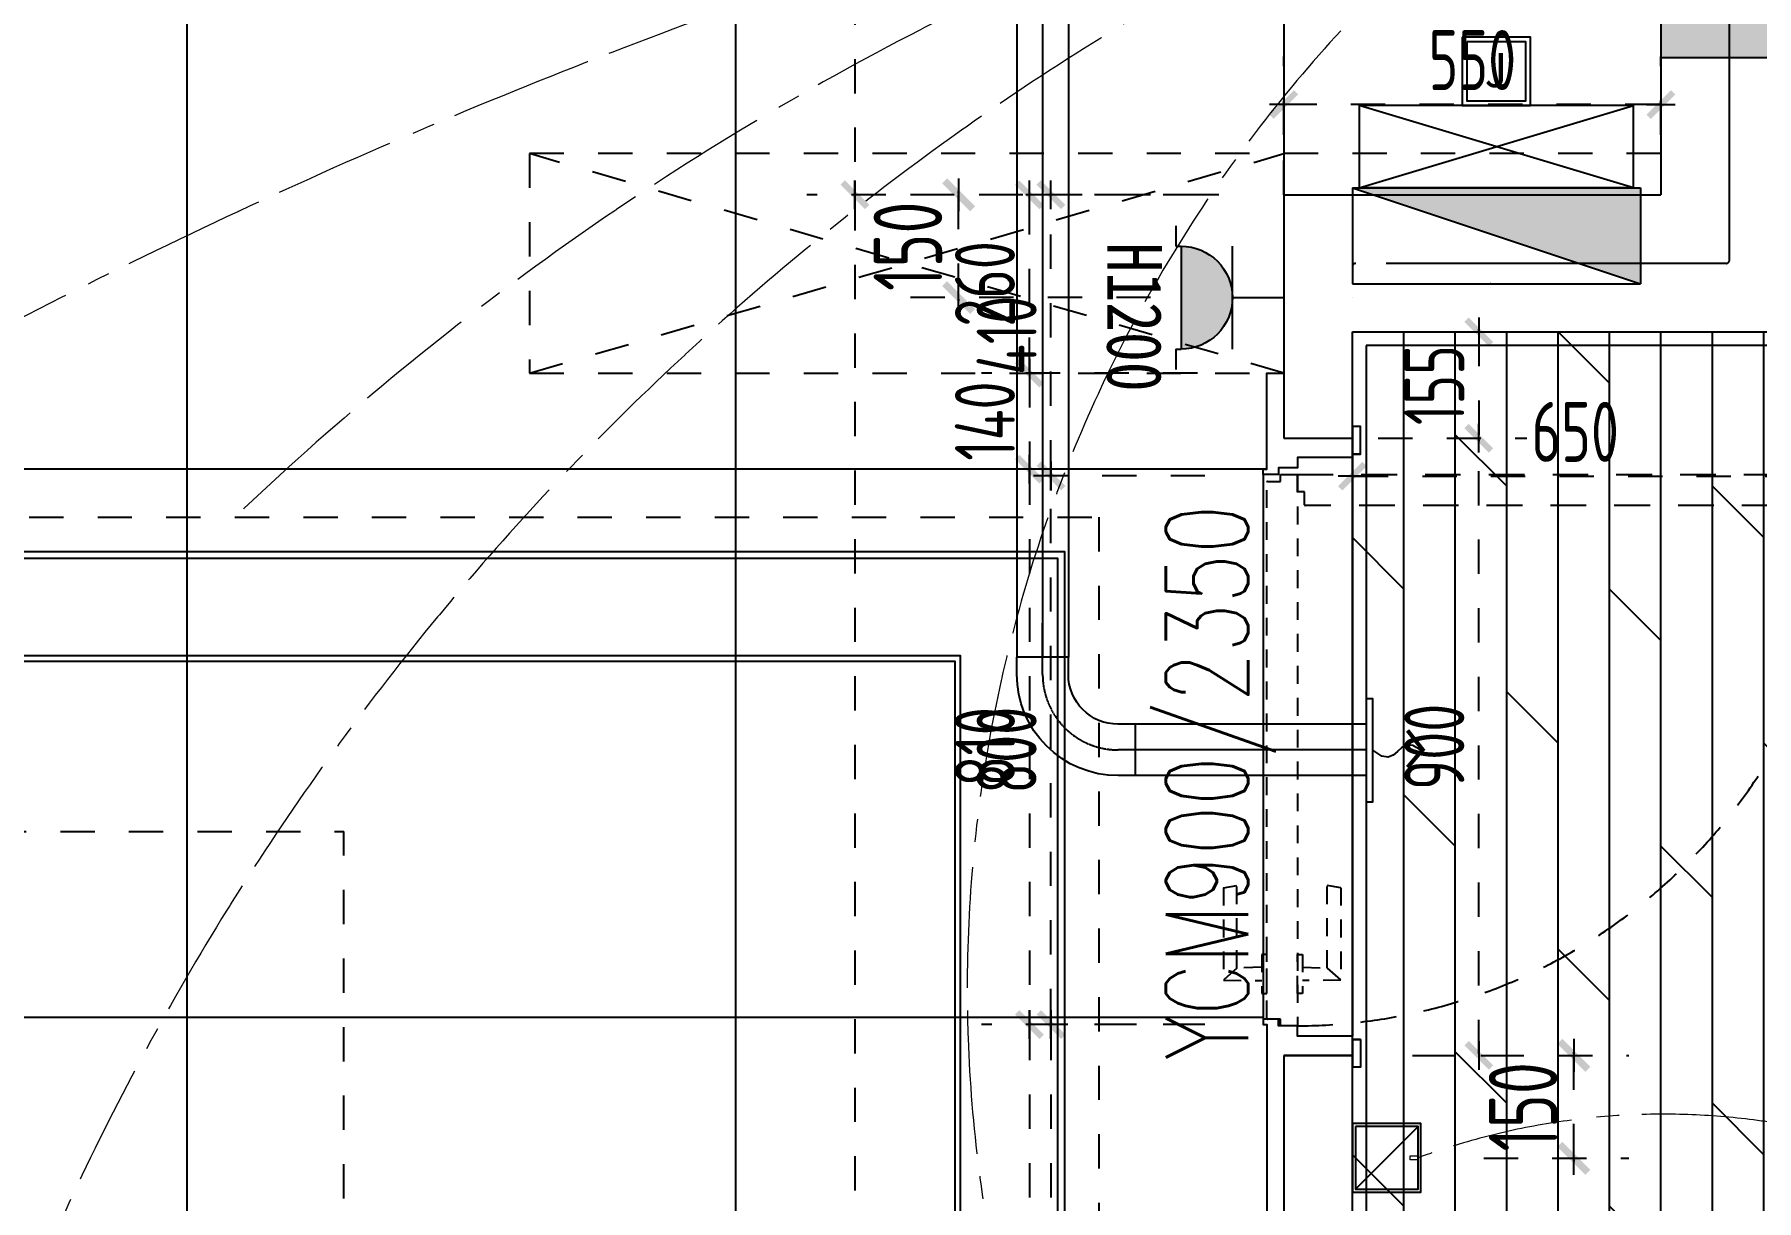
# Model space of a CAD drawing. Extents: x 133656 to 214778, y 12424 to 51506.
# Drawn here: x 164874 to 167386, y 17433 to 19133 of the extents above; entities that cross this region are included whole.
import ezdxf

# ---------------------------------------------------------------- set-up
doc = ezdxf.new("R2010")
doc.units = 0
doc.header["$MEASUREMENT"] = 0
for name, pattern in [('CENTER2', [1.125, 0.75, -0.125, 0.125, -0.125]), ('DASH', [0.35, 0.25, -0.1]), ('家具立面虚线', [93.035549, 25.891757, -20.481609, 26.180266, -20.481917]), ('家具虚线平面', [100, 50, -50]), ('索引', [26.102844, 8.811668, -1.657301, 1.657301, -1.850304, 8.811668, -1.657301, 1.657301]), ('轴线', [1279.947105, 991.697132, -142.311249, 0, -145.938724])]:
    doc.linetypes.add(name, pattern=pattern)
doc.layers.get('Defpoints').update_dxf_attribs({"color": 8})
for name, color, linetype in [('A-HATH', 8, 'Continuous'), ('A31.土建轴线', 251, 'Continuous'), ('B4.装修完成面', 112, 'Continuous'), ('B6.新建墙体定位', 203, 'Continuous'), ('B9.完成面定位', 203, 'Continuous'), ('C1.新建门', 70, 'Continuous'), ('C2.门编号', 10, 'Continuous'), ('E1.地面-(平面图)', 136, 'Continuous'), ('E3.地面填充(网）', 250, 'Continuous'), ('F1.家具层', 51, 'Continuous'), ('G1.天花造型', 30, 'Continuous'), ('G2.天花造型尺寸', 144, 'Continuous'), ('G3.天花灯具', 52, 'Continuous'), ('G5.天花看线', 152, 'Continuous'), ('H3.顶面烟感', 102, 'Continuous'), ('K1.机电开关', 30, 'Continuous'), ('K2.强电插座', 132, 'Continuous'), ('WALL', 6, 'Continuous'), ('暖-风-平面图-新风-中心线', 5, 'CENTER2'), ('暖-风-平面图-新风-端线', 2, 'ByLayer'), ('暖-风-平面图-新风-风管', 3, 'ByLayer')]:
    doc.layers.add(name, color=color, linetype=linetype)
doc.layers.add('灯具连线', color=30, linetype='Continuous', lineweight=13)
doc.styles.add('_TCH_SPACE', font='SIMPLEX', dxfattribs={"height": 5, "bigfont": 'GBCBIG'})
doc.styles.add('标注数字', font='dim.shx', dxfattribs={"width": 0.8})
doc.styles.add('标题文字', font='')
doc.styles.add('黑体', font='simhei.ttf')
doc.styles.get('标题文字').set_extended_font_data('SimSun')
doc.dimstyles.new('设计2017', dxfattribs={"dimscale": 100, "dimtxt": 2.5, "dimasz": 0.06, "dimexe": 2, "dimexo": 2.5, "dimgap": 0.6, "dimtad": 1, "dimdec": 0, "dimrnd": 5, "dimzin": 0, "dimdsep": 46, "dimtxsty": '标注数字', "dimblk": 'HBA_DIMENSION_TICK', "dimcen": 0.125, "dimclrd": 44, "dimclre": 44, "dimclrt": 50, "dimadec": 0, "dimazin": 0, "dimtfac": 1, "dimtdec": 0, "dimtix": 1, "dimtmove": 0, "dimatfit": 3, "dimldrblk": 'HBA_Leader_Arrow', "dimfxl": 7, "dimfxlon": 1, "dimtvp": 1, "dimtolj": 1, "dimtzin": 0, "dimarcsym": 0})

# ---------------------------------------------------------------- blocks, each defined once
blk = doc.blocks.new('QDX')
h = blk.add_hatch(color=1)
h.dxf.hatch_style = 1
h.paths.add_polyline_path([(1090404.6, 262668), (1090544.6, 263088), (1090404.6, 263088)])
at = {"color": 1}
for p, q in [((1090404.6, 262668), (1090544.6, 263088)), ((1090404.6, 263088), (1090544.6, 263088)), ((1090404.6, 262668), (1090404.6, 263088)), ((1090544.6, 262668), (1090544.6, 263088)), ((1090404.6, 262668), (1090544.6, 262668))]:
    blk.add_line(p, q, dxfattribs=at)
blk.add_point((1090544.6, 262869.3), dxfattribs=at)
blk = doc.blocks.new('RDX')
at = {"color": 1}
for p, q in [((1090214.6, 262508.2), (1090614.6, 262388.2)), ((1090614.6, 262508.2), (1090214.6, 262388.2))]:
    blk.add_line(p, q, dxfattribs=at)
at = {"layer": 'C1.新建门', "color": 1}
for p, q in [((1090214.6, 262508.2), (1090214.6, 262388.2)), ((1090214.6, 262508.2), (1090614.6, 262508.2)), ((1090614.6, 262388.2), (1090614.6, 262508.2)), ((1090214.6, 262388.2), (1090614.6, 262388.2))]:
    blk.add_line(p, q, dxfattribs=at)
at = {"layer": 'K1.机电开关', "const_width": 1}
blk.add_lwpolyline([(1090214.6, 262508.2), (1090614.6, 262508.2), (1090614.6, 262388.2), (1090214.6, 262388.2), (1090214.6, 262508.2)], dxfattribs=at)
blk = doc.blocks.new('A$C70172C44')
at = {"linetype": '家具虚线平面'}
for p in [(2085.8, 3092.4, 0), (2599.2, 357, 0)]:
    blk.add_line(p, (2599.2, 3092.4, 0), dxfattribs=at)
blk = doc.blocks.new('HBA_DIMENSION_TICK')
at = {"color": 0, "linetype": 'ByBlock'}
for p, q in [((-10, 0), (0, 0)), ((0, 0), (10, 0))]:
    blk.add_line(p, q, dxfattribs=at)
at = {"color": 50, "linetype": 'ByBlock'}
blk.add_solid([(-10, -7), (-7, -10), (7, 10), (10, 7)], dxfattribs=at)
blk = doc.blocks.new('*D111')
at = {"layer": 'Defpoints', "color": 0, "linetype": '家具虚线平面', "transparency": 16777216}
for p in [(166796.1, 17644.6), (167119.1, 17644.6), (166887.7, 17494.6)]:
    blk.add_point(p, dxfattribs=at)
at = {"layer": 'K1.机电开关', "color": 44, "linetype": '家具虚线平面', "lineweight": -2, "transparency": 16777216}
for p, q in [((166896.1, 17644.6), (167199.1, 17644.6)), ((167119.1, 17647), (167119.1, 17649.4)), ((167119.1, 17494.6), (167119.1, 17644.6)), ((166987.7, 17494.6), (167199.1, 17494.6)), ((167119.1, 17492.2), (167119.1, 17489.8))]:
    blk.add_line(p, q, dxfattribs=at)
at = {"layer": 'K1.机电开关', "color": 44, "linetype": '家具虚线平面', "lineweight": -2, "transparency": 16777216, "xscale": 2.4, "yscale": 2.4, "zscale": 2.4}
for p, rotation in [((167119.1, 17644.6), 270), ((167119.1, 17494.6), 90)]:
    blk.add_blockref('HBA_DIMENSION_TICK', p, dxfattribs=dict(at, rotation=rotation))
at = {"layer": 'K1.机电开关', "color": 50, "linetype": '家具虚线平面', "transparency": 16777216, "insert": (167045.1, 17569.6), "char_height": 100, "attachment_point": 5, "rotation": 90, "style": '标注数字'}
blk.add_mtext('\\A1;150', dxfattribs=at)
blk = doc.blocks.new('HBA_Leader_Arrow')
at = {"color": 0, "linetype": 'ByBlock', "ltscale": 0.5}
blk.add_line((3.5, 0), (-10, 0), dxfattribs=at)
for points in [[(-11, 11.3), (-6.6, 14.4), (-0.6, 0), (3.5, 0)], [(-11, -11.3), (-6.6, -14.4), (-0.6, 0), (3.5, 0)]]:
    blk.add_solid(points, dxfattribs=at)
blk = doc.blocks.new('*U55')
at = {"linetype": 'ByBlock'}
blk.add_line((6.7, 6.7), (0.3, 0.3), dxfattribs=at)
for points in [[(0, 7), (7, 7), (7, 0), (0, 0)], [(0.3, 6.7), (6.7, 6.7), (6.7, 0.3), (0.3, 0.3)]]:
    blk.add_lwpolyline(points, close=True, dxfattribs=at)
at = {"color": 0, "linetype": 'ByBlock', "lineweight": 0}
blk.add_lwpolyline([(3.7, 1.09), (3.3, 1.09), (3.3, 0.3), (3.7, 0.3)], close=True, dxfattribs=at)
blk = doc.blocks.new('不间断电源')
h = blk.add_hatch(color=8)
h.dxf.hatch_style = 1
h.paths.add_polyline_path([(-70.3, 140.6, 1), (70.3, 140.6)])
for p, q in [((-98.4, 147.7), (-70.3, 147.7)), ((-70.3, 147.7), (-70.3, 140.6)), ((70.3, 147.7), (70.3, 140.6)), ((70.3, 147.7), (98.4, 147.7)), ((-70.3, 140.6), (70.3, 140.6)), ((70.3, 70.3), (-70.3, 70.3)), ((0, 70.3), (0, 0))]:
    blk.add_line(p, q)
blk.add_arc((0, 140.6), 70.3, 180, 0)
at = {"color": 1, "style": '标题文字'}
blk.add_attdef('REF.', (86, 32.6), '', height=70.9, dxfattribs=at)
blk = doc.blocks.new('结构')
at = {"layer": 'A-HATH'}
blk.add_hatch(color=256, dxfattribs=at).paths.add_polyline_path([(4550, -750), (4550, -1950), (5650, -1950), (5650, -1750), (4750, -1750), (4750, -750)], flags=0)
at = {"layer": 'WALL'}
blk.add_lwpolyline([(4550, -750), (4550, -1950), (5650, -1950), (5650, -1750), (4750, -1750), (4750, -750), (4550, -750)], close=True, dxfattribs=at)
blk = doc.blocks.new('*D255')
at = {"layer": 'Defpoints', "color": 0, "linetype": '家具虚线平面', "transparency": 16777216}
for p in [(167446.1, 18699.6), (167738.4, 18699.6), (167241.4, 18679.6)]:
    blk.add_point(p, dxfattribs=at)
at = {"layer": 'G2.天花造型尺寸', "color": 44, "linetype": '家具虚线平面', "lineweight": -2, "transparency": 16777216}
for p, q in [((167546.1, 18699.6), (167818.4, 18699.6)), ((167738.4, 18702), (167738.4, 18704.4)), ((167738.4, 18679.6), (167738.4, 18699.6)), ((167458.4, 18679.6), (167818.4, 18679.6)), ((167738.4, 18677.2), (167738.4, 18674.8))]:
    blk.add_line(p, q, dxfattribs=at)
at = {"layer": 'G2.天花造型尺寸', "color": 44, "linetype": '家具虚线平面', "lineweight": -2, "transparency": 16777216, "xscale": 2.4, "yscale": 2.4, "zscale": 2.4}
for p, rotation in [((167738.4, 18699.6), 270), ((167738.4, 18679.6), 90)]:
    blk.add_blockref('HBA_DIMENSION_TICK', p, dxfattribs=dict(at, rotation=rotation))
at = {"layer": 'G2.天花造型尺寸', "color": 50, "linetype": '家具虚线平面', "transparency": 16777216, "insert": (167628, 18382.5), "char_height": 100, "attachment_point": 5, "rotation": 90, "style": '标注数字'}
blk.add_mtext('\\A1;20', dxfattribs=at)
blk = doc.blocks.new('xfk')
at = {"const_width": 6}
blk.add_lwpolyline([(28.9, 60.4), (0.9, 82.5), (-24.9, 60.4)], dxfattribs=at)
blk.add_lwpolyline([(-0.6, 80.6), (6.7, 68.3), (7.5, 59.1), (4, 52), (-1.6, 45.8), (-7, 39.6), (-10, 32.3), (-8.4, 22.8), (0, 10)])
blk.add_lwpolyline([(75, 0), (-75, 0), (-75, 10), (75, 10)], close=True)
blk = doc.blocks.new('jyh')
at = {"linetype": 'ByBlock'}
for points in [[(-100, 100), (-100, 0), (0, 0), (0, 100)], [(-92.9, 92.9), (-92.9, 7.1), (-7.1, 7.1), (-7.1, 92.9)]]:
    blk.add_lwpolyline(points, close=True, dxfattribs=at)
at = {"linetype": 'ByBlock', "insert": (-68.7, 77), "char_height": 50, "attachment_point": 1, "style": '黑体'}
blk.add_mtext_dynamic_manual_height_columns('J', width=167.143, gutter_width=1000, heights=[0], dxfattribs=at)
blk = doc.blocks.new('*D490')
at = {"layer": 'B6.新建墙体定位', "color": 44, "linetype": '家具虚线平面', "lineweight": -2, "transparency": 16777216}
for p, q in [((165825.5, 20099.6), (166140.5, 20099.6)), ((166070.5, 20097.5), (166070.5, 18901.7)), ((166315.5, 18899.6), (166000.5, 18899.6))]:
    blk.add_line(p, q, dxfattribs=at)
at = {"layer": 'Defpoints', "color": 0, "linetype": '家具虚线平面', "transparency": 16777216}
for p in [(165692.2, 20099.6), (166070.5, 18899.6), (167342.2, 18899.6)]:
    blk.add_point(p, dxfattribs=at)
at = {"layer": 'B6.新建墙体定位', "color": 44, "linetype": '家具虚线平面', "lineweight": -2, "transparency": 16777216, "xscale": 2.1, "yscale": 2.1, "zscale": 2.1}
for p, rotation in [((166070.5, 20099.6), 90), ((166070.5, 18899.6), 270)]:
    blk.add_blockref('HBA_DIMENSION_TICK', p, dxfattribs=dict(at, rotation=rotation))
at = {"layer": 'B6.新建墙体定位', "color": 50, "linetype": '家具虚线平面', "transparency": 16777216, "insert": (166005.7, 19499.6), "char_height": 87.5, "attachment_point": 5, "rotation": 90, "style": '标注数字'}
blk.add_mtext('\\A1;1200', dxfattribs=at)
blk = doc.blocks.new('*D491')
at = {"layer": 'B6.新建墙体定位', "color": 44, "linetype": '家具虚线平面', "lineweight": -2, "transparency": 16777216}
for p, q in [((166570, 18639.6), (166255, 18639.6)), ((166325, 18641.7), (166325, 18643.8)), ((166325, 18639.6), (166325, 18499.6)), ((166570, 18499.6), (166255, 18499.6)), ((166325, 18497.5), (166325, 18495.4))]:
    blk.add_line(p, q, dxfattribs=at)
at = {"layer": 'Defpoints', "color": 0, "linetype": '家具虚线平面', "transparency": 16777216}
for p in [(166671.1, 18639.6), (166325, 18499.6), (166666.1, 18499.6)]:
    blk.add_point(p, dxfattribs=at)
at = {"layer": 'B6.新建墙体定位', "color": 44, "linetype": '家具虚线平面', "lineweight": -2, "transparency": 16777216, "xscale": 2.1, "yscale": 2.1, "zscale": 2.1}
for p, rotation in [((166325, 18639.6), 270), ((166325, 18499.6), 90)]:
    blk.add_blockref('HBA_DIMENSION_TICK', p, dxfattribs=dict(at, rotation=rotation))
at = {"layer": 'B6.新建墙体定位', "color": 50, "linetype": '家具虚线平面', "transparency": 16777216, "insert": (166260.2, 18569.6), "char_height": 87.5, "attachment_point": 5, "rotation": 90, "style": '标注数字'}
blk.add_mtext('\\A1;140', dxfattribs=at)
blk = doc.blocks.new('*D492')
at = {"layer": 'B6.新建墙体定位', "color": 44, "linetype": '家具虚线平面', "lineweight": -2, "transparency": 16777216}
for p, q in [((166570, 18499.6), (166255, 18499.6)), ((166325, 18497.5), (166325, 17691.7)), ((166570, 17689.6), (166255, 17689.6))]:
    blk.add_line(p, q, dxfattribs=at)
at = {"layer": 'Defpoints', "color": 0, "linetype": '家具虚线平面', "transparency": 16777216}
for p in [(166666.1, 18499.6), (166325, 17689.6), (166666.1, 17689.6)]:
    blk.add_point(p, dxfattribs=at)
at = {"layer": 'B6.新建墙体定位', "color": 44, "linetype": '家具虚线平面', "lineweight": -2, "transparency": 16777216, "xscale": 2.1, "yscale": 2.1, "zscale": 2.1}
for p, rotation in [((166325, 18499.6), 90), ((166325, 17689.6), 270)]:
    blk.add_blockref('HBA_DIMENSION_TICK', p, dxfattribs=dict(at, rotation=rotation))
at = {"layer": 'B6.新建墙体定位', "color": 50, "linetype": '家具虚线平面', "transparency": 16777216, "insert": (166260.2, 18094.6), "char_height": 87.5, "attachment_point": 5, "rotation": 90, "style": '标注数字'}
blk.add_mtext('\\A1;810', dxfattribs=at)
blk = doc.blocks.new('*D493')
at = {"layer": 'B6.新建墙体定位', "color": 44, "linetype": '家具虚线平面', "lineweight": -2, "transparency": 16777216}
for p, q in [((166570, 17689.6), (166255, 17689.6)), ((166325, 17687.5), (166325, 16700.7)), ((166570, 16698.6), (166255, 16698.6))]:
    blk.add_line(p, q, dxfattribs=at)
at = {"layer": 'Defpoints', "color": 0, "linetype": '家具虚线平面', "transparency": 16777216}
for p in [(166666.1, 17689.6), (166325, 16698.6), (166666.1, 16698.6)]:
    blk.add_point(p, dxfattribs=at)
at = {"layer": 'B6.新建墙体定位', "color": 44, "linetype": '家具虚线平面', "lineweight": -2, "transparency": 16777216, "xscale": 2.1, "yscale": 2.1, "zscale": 2.1}
for p, rotation in [((166325, 17689.6), 90), ((166325, 16698.6), 270)]:
    blk.add_blockref('HBA_DIMENSION_TICK', p, dxfattribs=dict(at, rotation=rotation))
at = {"layer": 'B6.新建墙体定位', "color": 50, "linetype": '家具虚线平面', "transparency": 16777216, "insert": (166260.2, 17194.1), "char_height": 87.5, "attachment_point": 5, "rotation": 90, "style": '标注数字'}
blk.add_mtext('\\A1;990', dxfattribs=at)
blk = doc.blocks.new('*D497')
at = {"layer": 'B6.新建墙体定位', "color": 44, "linetype": '家具虚线平面', "lineweight": -2, "transparency": 16777216}
for p, q in [((166696.1, 18987.1), (166696.1, 19101.3)), ((167246.1, 18987.1), (167246.1, 19101.3)), ((167244, 19031.3), (166698.2, 19031.3))]:
    blk.add_line(p, q, dxfattribs=at)
at = {"layer": 'Defpoints', "color": 0, "linetype": '家具虚线平面', "transparency": 16777216}
for p in [(166696.1, 19031.3), (166696.1, 18899.6), (167246.1, 18899.6)]:
    blk.add_point(p, dxfattribs=at)
at = {"layer": 'B6.新建墙体定位', "color": 44, "linetype": '家具虚线平面', "lineweight": -2, "transparency": 16777216, "xscale": 2.1, "yscale": 2.1, "zscale": 2.1, "rotation": 180}
blk.add_blockref('HBA_DIMENSION_TICK', (166696.1, 19031.3), dxfattribs=at)
at = {"layer": 'B6.新建墙体定位', "color": 44, "linetype": '家具虚线平面', "lineweight": -2, "transparency": 16777216, "xscale": 2.1, "yscale": 2.1, "zscale": 2.1}
blk.add_blockref('HBA_DIMENSION_TICK', (167246.1, 19031.3), dxfattribs=at)
at = {"layer": 'B6.新建墙体定位', "color": 50, "linetype": '家具虚线平面', "transparency": 16777216, "insert": (166971.1, 19096.1), "char_height": 87.5, "attachment_point": 5, "style": '标注数字'}
blk.add_mtext('\\A1;550', dxfattribs=at)
blk = doc.blocks.new('*D498')
at = {"layer": 'B6.新建墙体定位', "color": 44, "linetype": '家具虚线平面', "lineweight": -2, "transparency": 16777216}
for p, q in [((167446.1, 18639.7), (167446.1, 18419.2)), ((166796.1, 18559.7), (166796.1, 18419.2)), ((166798.2, 18489.2), (167444, 18489.2))]:
    blk.add_line(p, q, dxfattribs=at)
at = {"layer": 'Defpoints', "color": 0, "linetype": '家具虚线平面', "transparency": 16777216}
for p in [(167446.1, 18727.2), (166796.1, 18647.2), (167446.1, 18489.2)]:
    blk.add_point(p, dxfattribs=at)
at = {"layer": 'B6.新建墙体定位', "color": 44, "linetype": '家具虚线平面', "lineweight": -2, "transparency": 16777216, "xscale": 2.1, "yscale": 2.1, "zscale": 2.1, "rotation": 180}
blk.add_blockref('HBA_DIMENSION_TICK', (166796.1, 18489.2), dxfattribs=at)
at = {"layer": 'B6.新建墙体定位', "color": 44, "linetype": '家具虚线平面', "lineweight": -2, "transparency": 16777216, "xscale": 2.1, "yscale": 2.1, "zscale": 2.1}
blk.add_blockref('HBA_DIMENSION_TICK', (167446.1, 18489.2), dxfattribs=at)
at = {"layer": 'B6.新建墙体定位', "color": 50, "linetype": '家具虚线平面', "transparency": 16777216, "insert": (167121.1, 18553.9), "char_height": 87.5, "attachment_point": 5, "style": '标注数字'}
blk.add_mtext('\\A1;650', dxfattribs=at)
blk = doc.blocks.new('*D533')
at = {"layer": 'B9.完成面定位', "color": 44, "linetype": '家具虚线平面', "lineweight": -2, "transparency": 16777216}
for p, q in [((166581.1, 18489.6), (166286.5, 18489.6)), ((166356.5, 17691.7), (166356.5, 18487.5)), ((166581.1, 17689.6), (166286.5, 17689.6))]:
    blk.add_line(p, q, dxfattribs=at)
at = {"layer": 'Defpoints', "color": 0, "linetype": '家具虚线平面', "transparency": 16777216}
for p in [(166356.5, 18489.6), (166668.6, 18489.6), (166668.6, 17689.6)]:
    blk.add_point(p, dxfattribs=at)
at = {"layer": 'B9.完成面定位', "color": 44, "linetype": '家具虚线平面', "lineweight": -2, "transparency": 16777216, "xscale": 2.1, "yscale": 2.1, "zscale": 2.1}
for p, rotation in [((166356.5, 18489.6), 90), ((166356.5, 17689.6), 270)]:
    blk.add_blockref('HBA_DIMENSION_TICK', p, dxfattribs=dict(at, rotation=rotation))
at = {"layer": 'B9.完成面定位', "color": 50, "linetype": '家具虚线平面', "transparency": 16777216, "insert": (166291.8, 18089.6), "char_height": 87.5, "attachment_point": 5, "rotation": 90, "style": '标注数字'}
blk.add_mtext('\\A1;800', dxfattribs=at)
blk = doc.blocks.new('*D534')
at = {"layer": 'B9.完成面定位', "color": 44, "linetype": '家具虚线平面', "lineweight": -2, "transparency": 16777216}
for p, q in [((166601.5, 18899.6), (166286.5, 18899.6)), ((166356.5, 18491.7), (166356.5, 18897.5)), ((166581.1, 18489.6), (166286.5, 18489.6))]:
    blk.add_line(p, q, dxfattribs=at)
at = {"layer": 'Defpoints', "color": 0, "linetype": '家具虚线平面', "transparency": 16777216}
for p in [(166356.5, 18899.6), (166696.1, 18899.6), (166668.6, 18489.6)]:
    blk.add_point(p, dxfattribs=at)
at = {"layer": 'B9.完成面定位', "color": 44, "linetype": '家具虚线平面', "lineweight": -2, "transparency": 16777216, "xscale": 2.1, "yscale": 2.1, "zscale": 2.1}
for p, rotation in [((166356.5, 18899.6), 90), ((166356.5, 18489.6), 270)]:
    blk.add_blockref('HBA_DIMENSION_TICK', p, dxfattribs=dict(at, rotation=rotation))
at = {"layer": 'B9.完成面定位', "color": 50, "linetype": '家具虚线平面', "transparency": 16777216, "insert": (166291.8, 18694.6), "char_height": 87.5, "attachment_point": 5, "rotation": 90, "style": '标注数字'}
blk.add_mtext('\\A1;410', dxfattribs=at)
blk = doc.blocks.new('*D600')
at = {"layer": 'B6.新建墙体定位', "color": 44, "linetype": '家具虚线平面', "lineweight": -2, "transparency": 16777216}
for p, q in [((166315.5, 18899.6), (166000.5, 18899.6)), ((166070.5, 18897.5), (166070.5, 14501.7)), ((166315.5, 14499.6), (166000.5, 14499.6))]:
    blk.add_line(p, q, dxfattribs=at)
at = {"layer": 'Defpoints', "color": 0, "linetype": '家具虚线平面', "transparency": 16777216}
for p in [(166696.1, 18899.6), (166070.5, 14499.6), (166696.1, 14499.6)]:
    blk.add_point(p, dxfattribs=at)
at = {"layer": 'B6.新建墙体定位', "color": 44, "linetype": '家具虚线平面', "lineweight": -2, "transparency": 16777216, "xscale": 2.1, "yscale": 2.1, "zscale": 2.1}
for p, rotation in [((166070.5, 18899.6), 90), ((166070.5, 14499.6), 270)]:
    blk.add_blockref('HBA_DIMENSION_TICK', p, dxfattribs=dict(at, rotation=rotation))
at = {"layer": 'B6.新建墙体定位', "color": 50, "linetype": '家具虚线平面', "transparency": 16777216, "insert": (166005.7, 16699.6), "char_height": 87.5, "attachment_point": 5, "rotation": 90, "style": '标注数字'}
blk.add_mtext('\\A1;4400', dxfattribs=at)
blk = doc.blocks.new('新风口')
at = {"layer": '暖-风-平面图-新风-中心线'}
blk.add_line((8414.8, 393.9), (8414.8, 443.9), dxfattribs=at)
for points in [[(8414.8, 1462.9), (8414.8, 393.9)], [(8886.9, 258.9), (8524.8, 258.9)]]:
    blk.add_lwpolyline(points, dxfattribs=at)
blk.add_lwpolyline([(8549.8, 258.9), (8524.8, 258.9, -0.414214), (8414.8, 368.9), (8414.8, 393.9)], format="xyb", dxfattribs=at)
at = {"layer": '暖-风-平面图-新风-端线'}
blk.add_line((8886.9, 296.4), (8886.9, 221.4), dxfattribs=at)
for points in [[(8452.3, 393.9), (8377.3, 393.9)], [(8549.8, 296.4), (8549.8, 221.4)]]:
    blk.add_lwpolyline(points, dxfattribs=at)
at = {"layer": '暖-风-平面图-新风-风管'}
for points in [[(8377.3, 1462.9), (8377.3, 393.9)], [(8452.3, 1462.9), (8452.3, 393.9)], [(8549.8, 221.4), (8525.2, 221.4), (8510.3, 222.1), (8496, 224.2), (8482, 227.7), (8468.3, 232.6), (8455.2, 238.8), (8442.8, 246.2), (8431.2, 254.9), (8420.5, 264.6), (8410.8, 275.3), (8402.1, 286.9), (8394.7, 299.3), (8388.5, 312.4), (8383.6, 326), (8380.1, 340.1), (8378, 354.4), (8377.3, 369.3), (8377.3, 393.9)], [(8549.8, 296.4), (8524.3, 296.4), (8517.7, 296.7), (8510.6, 297.7), (8503.7, 299.5), (8497, 301.9), (8490.6, 304.9), (8484.5, 308.6), (8478.8, 312.8), (8473.5, 317.6), (8468.7, 322.8), (8464.5, 328.6), (8460.8, 334.7), (8457.8, 341.1), (8455.4, 347.8), (8453.6, 354.7), (8452.6, 361.7), (8452.3, 368.4), (8452.3, 393.9)], [(8886.9, 296.4), (8524.3, 296.4)], [(8886.9, 221.4), (8525.2, 221.4)]]:
    blk.add_lwpolyline(points, dxfattribs=at)
blk = doc.blocks.new('*D633')
at = {"layer": 'Defpoints', "color": 0, "linetype": '家具虚线平面', "transparency": 16777216}
for p in [(166221.8, 18899.6), (166696.1, 18899.6), (166696.1, 18749.6)]:
    blk.add_point(p, dxfattribs=at)
at = {"layer": 'K2.强电插座', "color": 44, "linetype": '家具虚线平面', "lineweight": -2, "transparency": 16777216}
for p, q in [((166501.8, 18899.6), (166141.8, 18899.6)), ((166221.8, 18902), (166221.8, 18904.4)), ((166221.8, 18749.6), (166221.8, 18899.6)), ((166501.8, 18749.6), (166141.8, 18749.6)), ((166221.8, 18747.2), (166221.8, 18744.8))]:
    blk.add_line(p, q, dxfattribs=at)
at = {"layer": 'K2.强电插座', "color": 44, "linetype": '家具虚线平面', "lineweight": -2, "transparency": 16777216, "xscale": 2.4, "yscale": 2.4, "zscale": 2.4}
for p, rotation in [((166221.8, 18899.6), 270), ((166221.8, 18749.6), 90)]:
    blk.add_blockref('HBA_DIMENSION_TICK', p, dxfattribs=dict(at, rotation=rotation))
at = {"layer": 'K2.强电插座', "color": 50, "linetype": '家具虚线平面', "transparency": 16777216, "insert": (166147.8, 18824.6), "char_height": 100, "attachment_point": 5, "rotation": 90, "style": '标注数字'}
blk.add_mtext('\\A1;150', dxfattribs=at)
blk = doc.blocks.new('线条方形')
at = {"color": 0}
blk.add_lwpolyline([(0, -12), (0, 0), (-40, 0)], dxfattribs=at)
blk.add_lwpolyline([(-40, 0), (0, 0), (0, -12), (-40, -12)], close=True, dxfattribs=at)
blk = doc.blocks.new('*D635')
at = {"layer": 'B6.新建墙体定位', "color": 44, "linetype": '家具虚线平面', "lineweight": -2, "transparency": 16777216}
for p, q in [((166570, 18899.6), (166255, 18899.6)), ((166325, 18641.7), (166325, 18897.5)), ((166570, 18639.6), (166255, 18639.6))]:
    blk.add_line(p, q, dxfattribs=at)
at = {"layer": 'Defpoints', "color": 0, "linetype": '家具虚线平面', "transparency": 16777216}
for p in [(166325, 18899.6), (166696.1, 18899.6), (166671.1, 18639.6)]:
    blk.add_point(p, dxfattribs=at)
at = {"layer": 'B6.新建墙体定位', "color": 44, "linetype": '家具虚线平面', "lineweight": -2, "transparency": 16777216, "xscale": 2.1, "yscale": 2.1, "zscale": 2.1}
for p, rotation in [((166325, 18899.6), 90), ((166325, 18639.6), 270)]:
    blk.add_blockref('HBA_DIMENSION_TICK', p, dxfattribs=dict(at, rotation=rotation))
at = {"layer": 'B6.新建墙体定位', "color": 50, "linetype": '家具虚线平面', "transparency": 16777216, "insert": (166260.2, 18769.6), "char_height": 87.5, "attachment_point": 5, "rotation": 90, "style": '标注数字'}
blk.add_mtext('\\A1;260', dxfattribs=at)
blk = doc.blocks.new('*D636')
at = {"layer": 'B6.新建墙体定位', "color": 44, "linetype": '家具虚线平面', "lineweight": -2, "transparency": 16777216}
for p, q in [((166883.6, 18699.6), (167050.4, 18699.6)), ((166980.4, 18701.7), (166980.4, 18703.8)), ((166980.4, 18699.6), (166980.4, 18544.6)), ((166833.6, 18544.6), (167050.4, 18544.6)), ((166980.4, 18542.5), (166980.4, 18540.4))]:
    blk.add_line(p, q, dxfattribs=at)
at = {"layer": 'Defpoints', "color": 0, "linetype": '家具虚线平面', "transparency": 16777216}
for p in [(166796.1, 18699.6), (166746.1, 18544.6), (166980.4, 18544.6)]:
    blk.add_point(p, dxfattribs=at)
at = {"layer": 'B6.新建墙体定位', "color": 44, "linetype": '家具虚线平面', "lineweight": -2, "transparency": 16777216, "xscale": 2.1, "yscale": 2.1, "zscale": 2.1}
for p, rotation in [((166980.4, 18699.6), 270), ((166980.4, 18544.6), 90)]:
    blk.add_blockref('HBA_DIMENSION_TICK', p, dxfattribs=dict(at, rotation=rotation))
at = {"layer": 'B6.新建墙体定位', "color": 50, "linetype": '家具虚线平面', "transparency": 16777216, "insert": (166915.6, 18622.1), "char_height": 87.5, "attachment_point": 5, "rotation": 90, "style": '标注数字'}
blk.add_mtext('\\A1;155', dxfattribs=at)
blk = doc.blocks.new('*D637')
at = {"layer": 'B6.新建墙体定位', "color": 44, "linetype": '家具虚线平面', "lineweight": -2, "transparency": 16777216}
for p, q in [((166833.6, 18544.6), (167050.4, 18544.6)), ((166980.4, 17646.7), (166980.4, 18542.5)), ((166883.6, 17644.6), (167050.4, 17644.6))]:
    blk.add_line(p, q, dxfattribs=at)
at = {"layer": 'Defpoints', "color": 0, "linetype": '家具虚线平面', "transparency": 16777216}
for p in [(166746.1, 18544.6), (166980.4, 18544.6), (166796.1, 17644.6)]:
    blk.add_point(p, dxfattribs=at)
at = {"layer": 'B6.新建墙体定位', "color": 44, "linetype": '家具虚线平面', "lineweight": -2, "transparency": 16777216, "xscale": 2.1, "yscale": 2.1, "zscale": 2.1}
for p, rotation in [((166980.4, 18544.6), 90), ((166980.4, 17644.6), 270)]:
    blk.add_blockref('HBA_DIMENSION_TICK', p, dxfattribs=dict(at, rotation=rotation))
at = {"layer": 'B6.新建墙体定位', "color": 50, "linetype": '家具虚线平面', "transparency": 16777216, "insert": (166915.6, 18094.6), "char_height": 87.5, "attachment_point": 5, "rotation": 90, "style": '标注数字'}
blk.add_mtext('\\A1;900', dxfattribs=at)
blk = doc.blocks.new('*D640')
at = {"layer": 'B9.完成面定位', "color": 44, "linetype": '家具虚线平面', "lineweight": -2, "transparency": 16777216}
for p, q in [((166578.6, 17689.6), (166286.5, 17689.6)), ((166356.5, 17687.5), (166356.5, 16701.7)), ((166583.6, 16699.6), (166286.5, 16699.6))]:
    blk.add_line(p, q, dxfattribs=at)
at = {"layer": 'Defpoints', "color": 0, "linetype": '家具虚线平面', "transparency": 16777216}
for p in [(166666.1, 17689.6), (166356.5, 16699.6), (166671.1, 16699.6)]:
    blk.add_point(p, dxfattribs=at)
at = {"layer": 'B9.完成面定位', "color": 44, "linetype": '家具虚线平面', "lineweight": -2, "transparency": 16777216, "xscale": 2.1, "yscale": 2.1, "zscale": 2.1}
for p, rotation in [((166356.5, 17689.6), 90), ((166356.5, 16699.6), 270)]:
    blk.add_blockref('HBA_DIMENSION_TICK', p, dxfattribs=dict(at, rotation=rotation))
at = {"layer": 'B9.完成面定位', "color": 50, "linetype": '家具虚线平面', "transparency": 16777216, "insert": (166291.8, 17194.6), "char_height": 87.5, "attachment_point": 5, "rotation": 90, "style": '标注数字'}
blk.add_mtext('\\A1;990', dxfattribs=at)

msp = doc.modelspace()

# ---------------------------------------------------------------- hatches: boundary and pattern name
at = {"layer": 'E1.地面-(平面图)'}
h = msp.add_hatch(dxfattribs=at)
h.set_pattern_fill('_USER', color=256, scale=800, double=1, pattern_type=0)
h.set_pattern_definition([(0, (166696.1, 19299.6), (0, 800), []), (90, (166696.1, 19299.6), (-800, 5e-14), [])])
h.paths.add_polyline_path([(165596.1, 23099.6), (162696.1, 23099.6), (162696.1, 20099.6), (159596.1, 20099.6), (159596.1, 18899.6), (162696.1, 18899.6), (162696.1, 14499.6), (163156.1, 14499.6), (163156.1, 14519.6), (166236.1, 14519.6), (166236.1, 14499.6), (166696.1, 14499.6), (166696.1, 14699.6), (166671.1, 14704.6), (166671.1, 17694.6), (166666.1, 17694.6), (166666.1, 18487.1), (166671.1, 18489.6), (166671.1, 18639.6), (166696.1, 18899.6), (167246.1, 18899.6), (167246.1, 20099.6), (165596.1, 20099.6)])
at = {"layer": 'E3.地面填充(网）'}
h = msp.add_hatch(dxfattribs=at)
h.set_pattern_fill('DOLMIT', color=256, scale=300, angle=90)
h.set_pattern_definition([(90, (166796.07, 18699.63), (-75, 5e-15), []), (135, (166796.07, 18699.63), (-150, -150), [106.066, -212.132])])
h.paths.add_polyline_path([(167446.1, 18699.6), (166796.1, 18699.6), (166796.1, 15219.6), (168836.1, 15219.6), (168836.1, 15199.6), (169596.1, 15199.6), (169596.1, 19099.6), (167446.1, 19099.6)])

# ---------------------------------------------------------------- linework, layer by layer
at = {"layer": 'A31.土建轴线', "linetype": '轴线', "ltscale": 0.5}
for p, q in [((167346.1, 18804.6), (167346.1, 20299.6)), ((166796.1, 13702.3), (166796.1, 18794.6)), ((167341.1, 18799.6), (166801.1, 18799.6))]:
    msp.add_line(p, q, dxfattribs=at)
for centre, start, end in [((166801.1, 18794.6), 90, 180), ((167341.1, 18804.6), 270, 0)]:
    msp.add_arc(centre, 5, start, end, dxfattribs=at)
at = {"layer": 'B4.装修完成面'}
for points in [[(166696.1, 18544.6), (166796.1, 18544.6), (166796.1, 18516.6), (166716.1, 18516.6), (166716.1, 18501.6), (166688.1, 18501.6), (166688.1, 18491.6), (166666.1, 18491.6), (166666.1, 18499.6), (166671.1, 18499.6), (166671.1, 18639.6), (166696.1, 18639.6), (166696.1, 18544.6)], [(166696.1, 17644.6), (166796.1, 17644.6), (166796.1, 17672.6), (166716.1, 17672.6), (166716.1, 17687.6), (166688.1, 17687.6), (166688.1, 17697.6), (166666.1, 17697.6), (166666.1, 17689.6)], [(166688.1, 17697.6), (166666.1, 17697.6), (166666.1, 17689.6), (166671.1, 17689.6), (166671.1, 15709.6), (166666.1, 15709.6), (166666.1, 15701.6), (166696.1, 15701.6)]]:
    msp.add_lwpolyline(points, dxfattribs=at)
at = {"layer": 'C1.新建门', "color": 39, "linetype": '家具立面虚线'}
for p, q in [((166608.1, 17889.1), (166608, 17754.1)), ((166608.1, 17889.1), (166627.6, 17892.3)), ((166627.7, 17772), (166627.6, 17892.3)), ((166759.4, 17772), (166759.5, 17892.3)), ((166779, 17889.1), (166759.5, 17892.3)), ((166779, 17889.1), (166779.2, 17754.1)), ((166671.1, 17791.8), (166663.8, 17791.8)), ((166663.8, 17791.8), (166663.8, 17773.1)), ((166663.8, 17791.8), (166663.8, 17734.7)), ((166671.1, 17734.7), (166671.1, 17791.8)), ((166716.1, 17791.8), (166723.3, 17791.8)), ((166716.1, 17734.7), (166716.1, 17791.8)), ((166723.3, 17791.8), (166723.3, 17773.1)), ((166723.3, 17791.8), (166723.3, 17734.7)), ((166627.7, 17772), (166608, 17754.1)), ((166663.8, 17773.1), (166627.7, 17772)), ((166723.3, 17773.1), (166759.4, 17772)), ((166759.4, 17772), (166779.2, 17754.1)), ((166608, 17754.1), (166663.8, 17754)), ((166663.8, 17734.7), (166671.1, 17734.7)), ((166723.3, 17734.7), (166716.1, 17734.7)), ((166779.2, 17754.1), (166723.3, 17754))]:
    msp.add_line(p, q, dxfattribs=at)
msp.add_lwpolyline([(166691.1, 18481.6), (166691.1, 18491.6), (166716.1, 18491.6), (166716.1, 17687.6), (166691.1, 17687.6), (166691.1, 17697.6), (166672.1, 17697.6, -0.414214), (166671.1, 17698.6), (166671.1, 18480.6, -0.414214), (166672.1, 18481.6)], format="xyb", close=True, dxfattribs=at)
at = {"layer": 'C1.新建门', "linetype": '家具立面虚线', "ltscale": 2}
msp.add_lwpolyline([(166726.1, 18466.6), (166716.1, 18466.6), (166716.1, 18491.6), (167520.1, 18491.6), (167520.1, 18466.6), (167510.1, 18466.6), (167510.1, 18447.6, -0.414214), (167509.1, 18446.6), (166727.1, 18446.6, -0.414214), (166726.1, 18447.6)], format="xyb", close=True, dxfattribs=at)
msp.add_arc((166713.2, 18494.5), 806.8, 270.2017, 359.7983, dxfattribs=at)
at = {"layer": 'E1.地面-(平面图)'}
for p, q in [((166796.1, 18516.6), (166796.1, 17672.6)), ((166666.1, 18491.6), (166666.1, 17697.6))]:
    msp.add_line(p, q, dxfattribs=at)
at = {"layer": 'F1.家具层', "linetype": '家具虚线平面'}
for p, q in [((165596.1, 18639.6), (166696.1, 18959.6)), ((166696.1, 18639.6), (165596.1, 18959.6)), ((167246.1, 18959.6), (165596.1, 18959.6)), ((165596.1, 18959.6), (165596.1, 18639.6)), ((166696.1, 18899.6), (166696.1, 18959.6)), ((165596.1, 18639.6), (166696.1, 18639.6))]:
    msp.add_line(p, q, dxfattribs=at)
at = {"layer": 'G1.天花造型'}
for p, q in [((167466.1, 18679.6), (166816.1, 18679.6)), ((166816.1, 18679.6), (166816.1, 15219.6))]:
    msp.add_line(p, q, dxfattribs=at)
at = {"layer": 'G1.天花造型', "color": 4}
for p, q in [((166796.1, 18516.6), (166796.1, 17672.6)), ((166796.1, 18516.6), (166796.1, 17672.6)), ((166666.1, 18491.6), (166666.1, 17697.6))]:
    msp.add_line(p, q, dxfattribs=at)
at = {"layer": 'G1.天花造型'}
msp.add_lwpolyline([(163016.1, 18379.6), (166376.1, 18379.6), (166376.1, 15019.6), (163016.1, 15019.6)], close=True, dxfattribs=at)
at = {"layer": 'G3.天花灯具', "linetype": '家具虚线平面'}
msp.add_lwpolyline([(162966.1, 18429.6), (166426.1, 18429.6), (166426.1, 14969.6), (162966.1, 14969.6)], close=True, dxfattribs=at)
at = {"layer": 'G5.天花看线', "linetype": 'ByBlock'}
for points in [[(163026.1, 18369.6), (166366.1, 18369.6), (166366.1, 15029.6), (163026.1, 15029.6)], [(163168.1, 18227.6), (166224.1, 18227.6), (166224.1, 15171.6), (163168.1, 15171.6)], [(163176.1, 18219.6), (166216.1, 18219.6), (166216.1, 15179.6), (163176.1, 15179.6)]]:
    msp.add_lwpolyline(points, close=True, dxfattribs=at)
at = {"layer": 'WALL'}
for p, q in [((167246.1, 19199.6), (167246.1, 18899.6)), ((166696.1, 18899.6), (167246.1, 18899.6)), ((166696.1, 18899.6), (166696.1, 18544.6)), ((166796.1, 18699.6), (167446.1, 18699.6)), ((166796.1, 18544.6), (166796.1, 18699.6)), ((166696.1, 18544.6), (166796.1, 18544.6)), ((166796.1, 17644.6), (166696.1, 17644.6)), ((166696.1, 17644.6), (166696.1, 14499.6)), ((166796.1, 14499.6), (166796.1, 17644.6))]:
    msp.add_line(p, q, dxfattribs=at)
at = {"layer": '灯具连线', "linetype": '索引', "ltscale": 20}
for centre, radius, start, end in [((168856.4, 10972.8), 8719.6, 101.28282, 133.48281), ((168119.7, 15333.2), 4279.1, 103.0921, 133.6463), ((168501.9, 15776.2), 3941, 110.0559, 164.9487), ((168291.9, 17743.7), 2057.4, 123.6992, 210.4938), ((167249.5, 16518.5), 1040.2, 24.4872, 110.1121)]:
    msp.add_arc(centre, radius, start, end, dxfattribs=at)

# ---------------------------------------------------------------- block references
at = {"layer": 'B4.装修完成面', "xscale": -1, "rotation": 90}
msp.add_blockref('线条方形', (166796.1, 18521.6), dxfattribs=at)
at = {"layer": 'B4.装修完成面', "rotation": 89.99999999999999}
msp.add_blockref('线条方形', (166796.1, 17667.6), dxfattribs=at)
at = {"layer": 'F1.家具层', "extrusion": (0, 0, -1), "xscale": -1, "zscale": -1}
msp.add_blockref('A$C70172C44', (-162725.9, 14878.9), dxfattribs=at)
at = {"layer": 'H3.顶面烟感'}
msp.add_blockref('新风口', (157929.5, 17831.2), dxfattribs=at)
at = {"layer": 'H3.顶面烟感', "linetype": 'DASH', "ltscale": 200, "xscale": -1, "rotation": 270}
msp.add_blockref('xfk', (166816.1, 18089.6), dxfattribs=at)
at = {"layer": 'K1.机电开关', "xscale": -14.28571428571154, "yscale": 14.28571428571154, "zscale": 14.28571428571154, "rotation": 90}
msp.add_blockref('*U55', (166896.1, 17545.2), dxfattribs=at)
at = {"layer": 'K2.强电插座'}
msp.add_blockref('jyh', (167056.1, 19029.6), dxfattribs=at)
for name, p, rotation in [('RDX', (1257420.6, 281417.8), 180), ('QDX', (-95871.9, 1109314.2), 270)]:
    msp.add_blockref(name, p, dxfattribs=dict(at, rotation=rotation))
ref = msp.add_blockref('不间断电源', (166696.1, 18749.6), dxfattribs=dict(at, xscale=-1.066666666666561, yscale=1.066666666666561, zscale=1.066666666666561, rotation=90))
ref.add_attrib('REF.', 'H1200', (166438.5, 18830.2), dxfattribs={"layer": '0', "color": 1, "height": 80, "rotation": 270, "style": '标题文字', "width": 0.8})
at = {"layer": 'WALL'}
msp.add_blockref('结构', (162696.1, 21049.6), dxfattribs=at)

# ---------------------------------------------------------------- texts
at = {"layer": 'C2.门编号', "style": '_TCH_SPACE', "width": 0.7}
msp.add_text('YCM900/2350', height=120, rotation=90, dxfattribs=at).set_placement((166644.2, 17637.8))

# ---------------------------------------------------------------- dimensions: what is measured, and where the dimension line sits
at = {"layer": 'B6.新建墙体定位', "linetype": '家具虚线平面'}
for base, p1, p2, angle, picture, middle in [((166070.5, 18899.6), (165692.2, 20099.6), (167342.2, 18899.6), 90, '*D490', (166005.7, 19499.6)), ((166070.5, 14499.6), (166696.1, 18899.6), (166696.1, 14499.6), 90, '*D600', (166005.7, 16699.6)), ((166325, 18899.6), (166671.1, 18639.6), (166696.1, 18899.6), 270, '*D635', (166260.2, 18769.6)), ((166980.4, 18544.6), (166796.1, 18699.6), (166746.1, 18544.6), 90, '*D636', (166915.6, 18622.1)), ((166325, 18499.6), (166671.1, 18639.6), (166666.1, 18499.6), 90, '*D491', (166260.2, 18569.6)), ((166980.4, 18544.6), (166796.1, 17644.6), (166746.1, 18544.6), 270, '*D637', (166915.6, 18094.6)), ((166325, 17689.6), (166666.1, 18499.6), (166666.1, 17689.6), 90, '*D492', (166260.2, 18094.6)), ((166325, 16698.6), (166666.1, 17689.6), (166666.1, 16698.6), 90, '*D493', (166260.2, 17194.1))]:
    dim = msp.add_linear_dim(base=base, p1=p1, p2=p2, angle=angle, dimstyle='设计2017', override={"dimscale": 35, "dimtmove": 1}, dxfattribs=at)
    dim.commit()
    dim.dimension.update_dxf_attribs({"geometry": picture, "text_midpoint": middle})
for base, p1, p2, picture, middle in [((166696.1, 19031.3), (167246.1, 18899.6), (166696.1, 18899.6), '*D497', (166971.1, 19096.1)), ((167446.1, 18489.2), (166796.1, 18647.2), (167446.1, 18727.2), '*D498', (167121.1, 18553.9))]:
    dim = msp.add_linear_dim(base=base, p1=p1, p2=p2, dimstyle='设计2017', override={"dimscale": 35, "dimtmove": 1}, dxfattribs=at)
    dim.commit()
    dim.dimension.update_dxf_attribs({"geometry": picture, "text_midpoint": middle})
at = {"layer": 'B9.完成面定位', "linetype": '家具虚线平面'}
for base, p1, p2, angle, picture, middle in [((166356.5, 18899.6), (166668.6, 18489.6), (166696.1, 18899.6), 90, '*D534', (166291.8, 18694.6)), ((166356.5, 18489.6), (166668.6, 17689.6), (166668.6, 18489.6), 90, '*D533', (166291.8, 18089.6)), ((166356.5, 16699.6), (166666.1, 17689.6), (166671.1, 16699.6), 270, '*D640', (166291.8, 17194.6))]:
    dim = msp.add_linear_dim(base=base, p1=p1, p2=p2, angle=angle, dimstyle='设计2017', override={"dimscale": 35, "dimtmove": 1}, dxfattribs=at)
    dim.commit()
    dim.dimension.update_dxf_attribs({"geometry": picture, "text_midpoint": middle})
at = {"layer": 'G2.天花造型尺寸', "linetype": '家具虚线平面'}
dim = msp.add_linear_dim(base=(167738.4, 18699.6), p1=(167241.4, 18679.6), p2=(167446.1, 18699.6), angle=270, dimstyle='设计2017', override={"dimscale": 40, "dimrnd": 0, "dimtmove": 2}, dxfattribs=at)
dim.commit()
dim.dimension.update_dxf_attribs({"geometry": '*D255', "text_midpoint": (167628, 18382.5), "dimtype": 160})
at = {"layer": 'K1.机电开关', "linetype": '家具虚线平面'}
dim = msp.add_linear_dim(base=(167119.1, 17644.6), p1=(166887.7, 17494.6), p2=(166796.1, 17644.6), angle=270, dimstyle='设计2017', override={"dimscale": 40, "dimrnd": 0, "dimtmove": 2}, dxfattribs=at)
dim.commit()
dim.dimension.update_dxf_attribs({"geometry": '*D111', "text_midpoint": (167045.1, 17569.6)})
at = {"layer": 'K2.强电插座', "linetype": '家具虚线平面'}
dim = msp.add_linear_dim(base=(166221.8, 18899.6), p1=(166696.1, 18749.6), p2=(166696.1, 18899.6), angle=90, dimstyle='设计2017', override={"dimscale": 40, "dimrnd": 0, "dimtmove": 2}, dxfattribs=at)
dim.commit()
dim.dimension.update_dxf_attribs({"geometry": '*D633', "text_midpoint": (166147.8, 18824.6)})

doc.saveas('drawing.dxf')
